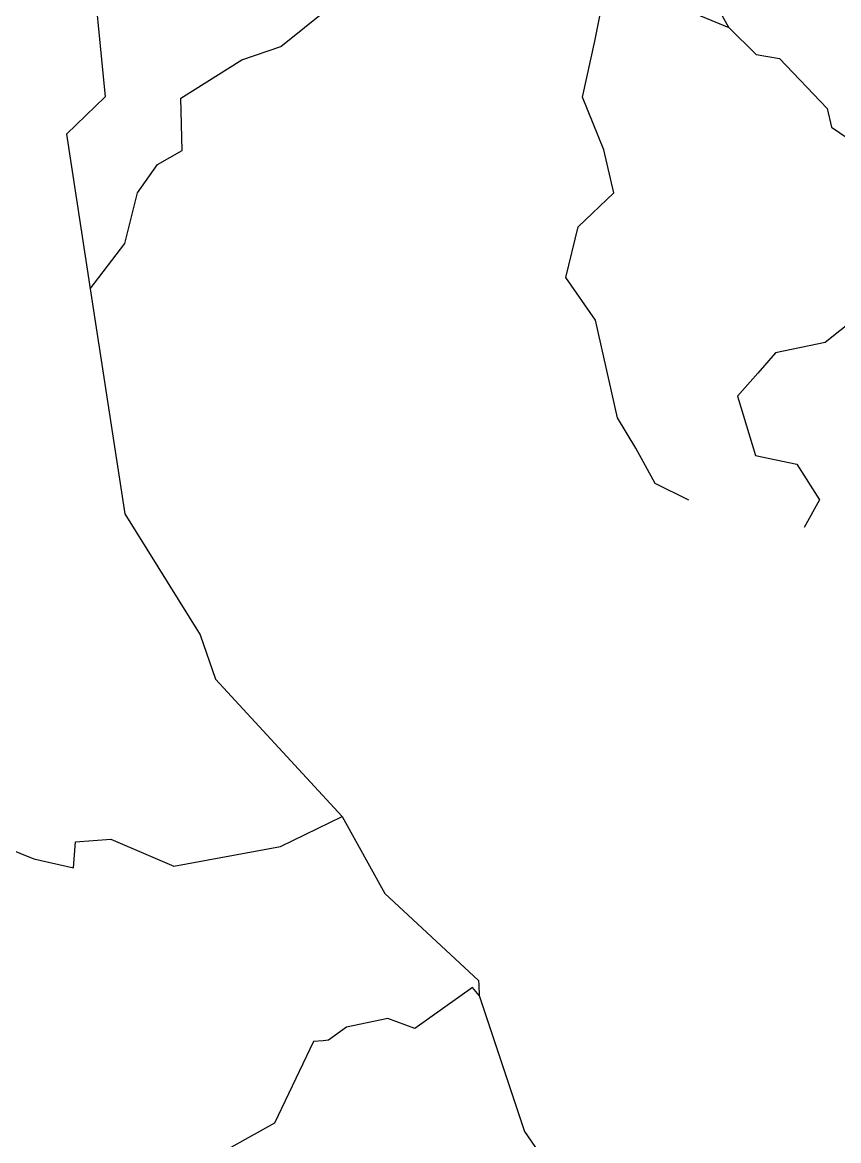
# Model space of a CAD drawing. Header units: metres. Extents: x 405922 to 419705, y 8261045 to 8275273.
# Drawn here: x 410394 to 412045, y 8266469 to 8268729 of the extents above; entities that cross this region are included whole.
import ezdxf

# ---------------------------------------------------------------- set-up
doc = ezdxf.new("R2010")
doc.units = ezdxf.units.M
doc.layers.add('VIAS', color=8, linetype='CONTINUOUS')

msp = doc.modelspace()

# ---------------------------------------------------------------- linework, layer by layer
at = {"layer": 'VIAS'}
for points in [[(410764.7, 8269710.1), (410733.3, 8269541.5), (410652.9, 8269357), (410600.6, 8269288.2), (410542.3, 8269052.6), (410530.9, 8268888.1), (410561.7, 8268578.8), (410483.1, 8268503.3), (410531.4, 8268190.8)], [(411742.1, 8267763.6), (411673.8, 8267797.6), (411634.7, 8267868.8), (411597.8, 8267929.9), (411553, 8268127.8), (411493.3, 8268213.5), (411517.9, 8268316.3), (411590.1, 8268385), (411570, 8268471.6), (411527.1, 8268578.5), (411551.6, 8268691.5), (411568.8, 8268776), (411583.1, 8268889), (411615.8, 8268951), (411681.5, 8269016.1), (411704.2, 8269032.2), (411770.8, 8269045.5)], [(410531.4, 8268190.8), (410601, 8268282.3), (410627.1, 8268385), (410667.1, 8268442.1), (410717.4, 8268470.5), (410714.5, 8268576.2), (410837.6, 8268653.6), (410916.8, 8268680.8), (411012.2, 8268757.6), (411101.6, 8268766), (411202, 8268839.6), (411305.9, 8268855.1), (411396.4, 8268890.5), (411489.5, 8268901.5), (411583.1, 8268889), (411623.7, 8268885.7), (411704.7, 8268767.8), (411822.7, 8268718.8), (411777.6, 8268800.6), (411771.3, 8268943)], [(411822.7, 8268718.8), (411878.3, 8268664.6), (411924.9, 8268656.6), (412021.6, 8268555.6), (412030.6, 8268517.5), (412081.1, 8268483.3), (412147.9, 8268462.9), (412191.2, 8268347.9), (412214.1, 8268271.7), (412132.7, 8268173.8), (412017.8, 8268082.6), (411917.1, 8268061.6), (411881.4, 8268020.1), (411840, 8267973.7), (411877, 8267853.7), (411960.2, 8267836.5), (412006.4, 8267764.1), (411975, 8267708.1)], [(410531.4, 8268190.8), (410601.2, 8267735.7), (410753.4, 8267491.2), (410784.5, 8267402), (411041, 8267124.1)], [(409733.8, 8267296.2), (409770.7, 8267335.9), (409766.6, 8267271.6), (409818.1, 8267283.8), (409984.8, 8267253.9), (410063.7, 8267267.3), (410328.6, 8267074.5), (410417.6, 8267038.9), (410497.7, 8267020.7), (410501.8, 8267073), (410573.1, 8267078.7), (410700.4, 8267023.6), (410916.2, 8267063.7), (411041, 8267124.1), (411127.1, 8266968.7), (411316.3, 8266792.9), (411316.9, 8266783.4), (411318.2, 8266762.2), (411409.4, 8266487.2), (411554.5, 8266277.6)], [(411318.2, 8266762.2), (411304.2, 8266778.7), (411187.8, 8266695.8), (411133, 8266715.6), (411049.4, 8266698.7), (411013.2, 8266671.9), (411002.1, 8266671), (410982.7, 8266669.5), (410904.1, 8266504.6), (410815.6, 8266455.3), (410829.1, 8266379.1), (410777.9, 8266309.3), (410719.8, 8266311.2), (410667.8, 8266190.2), (410601.1, 8266153), (410518.8, 8266187.5), (410462.1, 8266130.7), (410426.5, 8266054.4)]]:
    msp.add_lwpolyline(points, dxfattribs=at)

doc.saveas('drawing.dxf')
